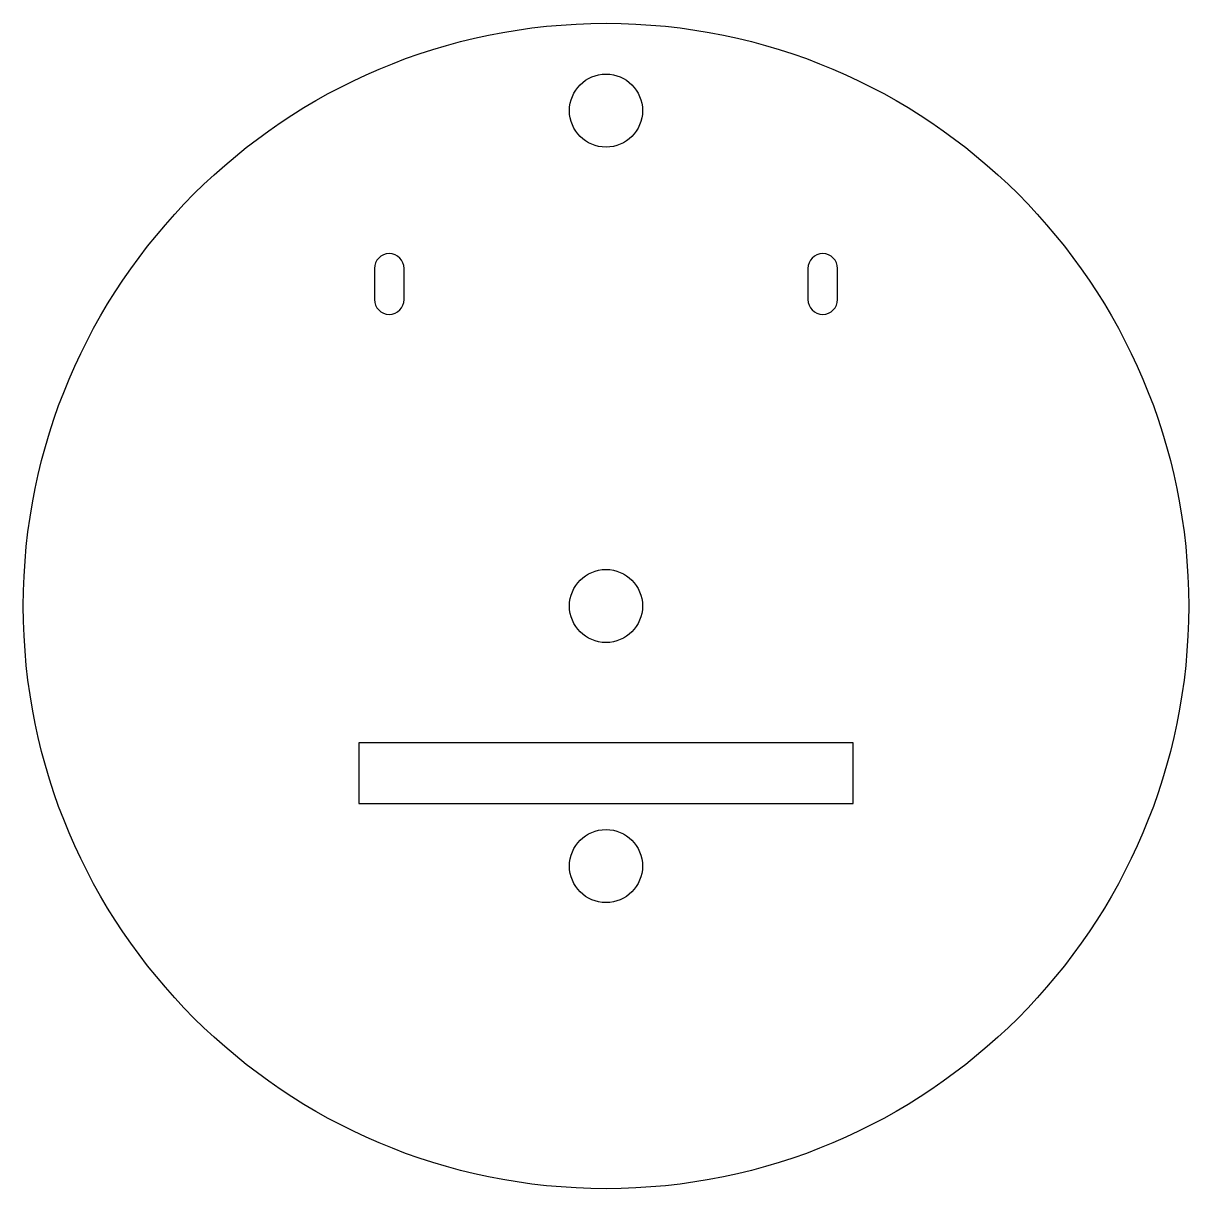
# Model space of a CAD drawing. Extents: x 0 to 305, y -600 to 0.
# Drawn here: x 100.9 to 195.1, y -510 to -415.9 of the extents above; entities that cross this region are included whole.
import ezdxf

# ---------------------------------------------------------------- set-up
doc = ezdxf.new("R2010")
doc.units = 0
doc.header["$MEASUREMENT"] = 0
for name, color, linetype in [('CUTOUTS_D_5_0', 5, 'CONTINUOUS'), ('HOLES_DIAM_6_0_D_5_0', 5, 'CONTINUOUS'), ('PERIMETER_D_5_0', 5, 'CONTINUOUS')]:
    doc.layers.add(name, color=color, linetype=linetype)

msp = doc.modelspace()

# ---------------------------------------------------------------- linework, layer by layer
at = {"layer": 'CUTOUTS_D_5_0'}
for points in [[(131.7, -435.75, 1), (129.3, -435.75), (129.3, -438.25, 1), (131.7, -438.25)], [(164.3, -438.25, 1), (166.7, -438.25), (166.7, -435.75, 1), (164.3, -435.75)]]:
    msp.add_lwpolyline(points, format="xyb", close=True, dxfattribs=at)
msp.add_lwpolyline([(128.05, -474.05), (128.05, -478.95), (167.95, -478.95), (167.95, -474.05)], close=True, dxfattribs=at)
at = {"layer": 'HOLES_DIAM_6_0_D_5_0'}
for centre in [(148, -423), (148, -463), (148, -484)]:
    msp.add_circle(centre, 2.95, dxfattribs=at)
at = {"layer": 'PERIMETER_D_5_0'}
msp.add_circle((148, -463), 47.05, dxfattribs=at)

doc.saveas('drawing.dxf')
